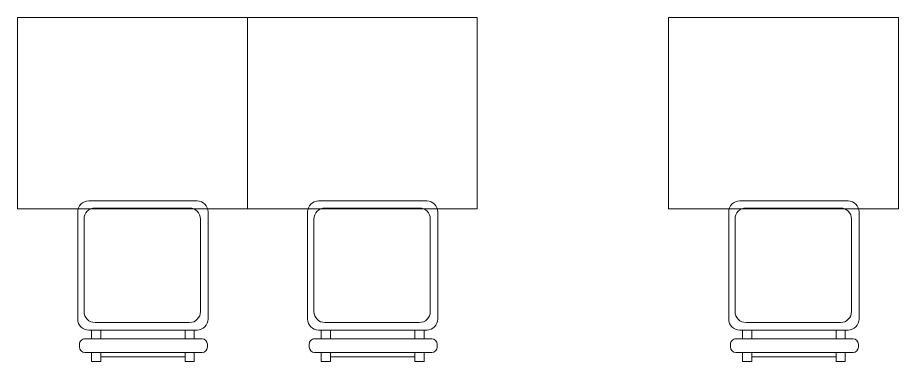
# Model space of a CAD drawing. Header units: millimetres. Extents: x 0 to 168960, y -92093 to 443706.
# Drawn here: x 6081 to 8381, y 116423 to 117321 of the extents above; entities that cross this region are included whole.
import ezdxf

# ---------------------------------------------------------------- set-up
doc = ezdxf.new("R2010")
doc.units = ezdxf.units.MM
doc.layers.add('_0', color=7, linetype='Continuous', lineweight=15)

# ---------------------------------------------------------------- blocks, each defined once
blk = doc.blocks.new('стул №3-5')
at = {"color": 8, "linetype": 'ByBlock', "extrusion": (-6.19742e-05, 0.000470712, 1)}
for p, q in [((-15372.7, 16664.9, 196.8), (-15348.5, 16664.9, 196.8)), ((-15372.7, 16664.9, 196.8), (-15372.7, 16641.7, 196.8)), ((-15348.5, 16641.7, 196.8), (-15348.5, 16664.9, 196.8)), ((-15348.5, 16653.3, 196.8), (-15128.7, 16653.3, 196.8)), ((-15128.7, 16664.9, 196.8), (-15104.4, 16664.9, 196.8)), ((-15128.7, 16664.9, 196.8), (-15128.7, 16641.7, 196.8)), ((-15104.4, 16641.7, 196.8), (-15104.4, 16664.9, 196.8)), ((-15086.8, 16641.7, 196.8), (-15393.1, 16641.7, 196.8)), ((-15407, 16627.7, 196.8), (-15407, 16619.9, 196.8)), ((-15072.8, 16619.9, 196.8), (-15072.8, 16627.7, 196.8)), ((-15393.1, 16605.9, 196.8), (-15086.8, 16605.9, 196.9)), ((-15372.7, 16605.9, 196.8), (-15372.7, 16583.2, 196.9)), ((-15348.5, 16583.2, 196.9), (-15348.5, 16605.9, 196.8)), ((-15128.7, 16605.9, 196.9), (-15128.7, 16583.2, 196.9)), ((-15104.4, 16583.2, 196.9), (-15104.4, 16605.9, 196.9))]:
    blk.add_line(p, q, dxfattribs=at)
at = {"color": 8, "ltscale": 100, "extrusion": (-6.19742e-05, 0.000470712, 1), "elevation": 205.6}
for points in [[(-15379.9, 16582.9), (-15097, 16582.9, -0.414169), (-15068.3, 16554.2), (-15068.3, 16274.2, -0.414258), (-15097, 16245.5), (-15379.9, 16245.5, -0.414169), (-15408.6, 16274.2), (-15408.6, 16554.2, -0.414258)], [(-15360.2, 16563.2), (-15113.6, 16563.2, -0.414214), (-15084.9, 16534.4), (-15084.9, 16292.6, -0.414214), (-15113.6, 16263.9), (-15360.2, 16263.9, -0.414214), (-15388.9, 16292.6), (-15388.9, 16534.4, -0.414214)]]:
    blk.add_lwpolyline(points, format="xyb", close=True, dxfattribs=at)
at = {"color": 8, "linetype": 'ByBlock', "extrusion": (-6.19742e-05, 0.000470712, 1)}
for centre, start, end in [((-15393, 16627.6, 205.6), 90, 180), ((-15086.8, 16627.6, 205.6), 0, 90), ((-15393, 16619.8, 205.6), 180, 270), ((-15086.8, 16619.8, 205.6), 270, 0)]:
    blk.add_arc(centre, 13.9, start, end, dxfattribs=at)
blk = doc.blocks.new('_стол№3-№5')
at = {"color": 8}
blk.add_lwpolyline([(-169868.3, 526261.4), (-169368.3, 526261.4), (-169368.3, 525661.4), (-169868.3, 525661.4)], close=True, dxfattribs=at)

msp = doc.modelspace()

# ---------------------------------------------------------------- block references
at = {"layer": '_0'}
for name, p, rotation in [('_стол№3-№5', (-519580.85, -52546.989, -0.565), 270), ('_стол№3-№5', (-518980.85, -52546.989, -0.565), 270), ('_стол№3-№5', (-517880.85, -52546.989, -0.565), 270), ('стул №3-5', (-8830.759, 133087.649, -0.565), 180), ('стул №3-5', (-8230.759, 133087.649, -0.565), 180), ('стул №3-5', (-7130.759, 133087.649, -0.565), 180)]:
    msp.add_blockref(name, p, dxfattribs=dict(at, rotation=rotation))

doc.saveas('drawing.dxf')
